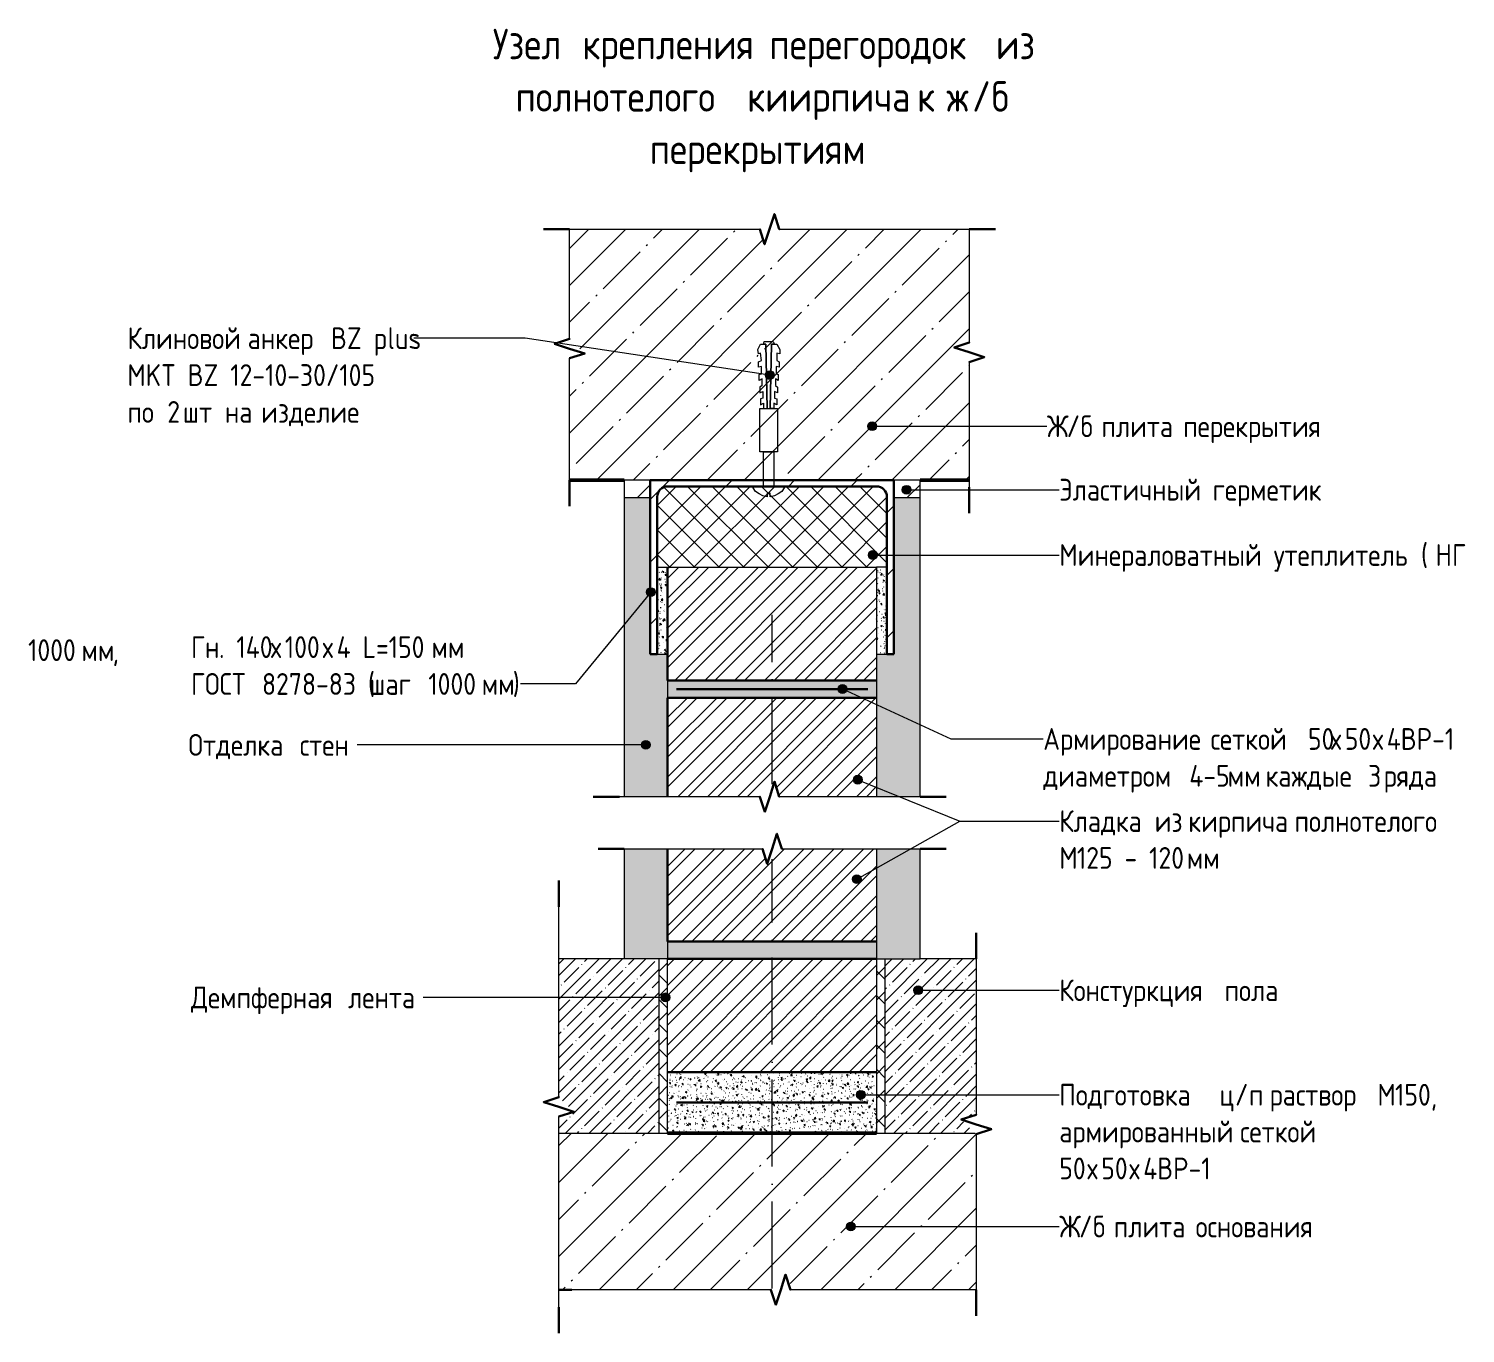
# Model space of a CAD drawing. Header units: millimetres. Extents: x -592259 to 288321, y -552984 to 293768.
# Drawn here: x 262956 to 263781, y 234125 to 234874 of the extents above; entities that cross this region are included whole.
import ezdxf

# ---------------------------------------------------------------- set-up
doc = ezdxf.new("R2010")
doc.units = ezdxf.units.MM
doc.linetypes.add('ADSK_Осевая', pattern=[70, 50, -10, 0, -10])
for name, color, linetype, lineweight in [('2)Фархверки', 40, 'Continuous', 30), ('A-DETL-____-CNTR', 250, 'ADSK_Осевая', 9), ('A-DETL-____-MEDM', 250, 'Continuous', 30), ('A-DETL-____-OTLN', 250, 'Continuous', 5), ('A-DETL-____-THIN', 250, 'Continuous', 9), ('A-DETL-GENF-OTLN', 250, 'Continuous', 5), ('G-____-____-TEXT', 250, 'Continuous', 9)]:
    doc.layers.add(name, color=color, linetype=linetype, lineweight=lineweight)
doc.styles.add('GOST Common_3', font='', dxfattribs={"width": 0.9, "height": 12.5})
doc.styles.add('GOST Common_B', font='', dxfattribs={"width": 0.9, "height": 17.5})
doc.styles.get('GOST Common_3').set_extended_font_data('GOST Common')
doc.styles.get('GOST Common_B').set_extended_font_data('GOST Common', bold=True)
pattern_1 = [(0, (260417.8504, 232026.7585), (4.064, 1.016), [0.16764, -2.88, 0.16764, -2.88, -16.256]), (0, (260417.8504, 232026.7585), (4.064, 1.016), [-6.096, 0.16764, -5.928, 0.16764, -2.88, -7.112]), (0, (260417.8504, 232026.7585), (4.064, 1.016), [-15.24, 0.16764, -1.864, 0.16764, -4.912]), (120, (260419.3744, 232027.2665), (-2.9118818, 3.01152724), [0.16764, -2.88, 0.16764, -2.88, -16.256]), (120, (260419.3744, 232027.2665), (-2.9118818, 3.01152724), [-6.096, 0.16764, -5.928, 0.16764, -2.88, -7.112]), (120, (260419.3744, 232027.2665), (-2.9118818, 3.01152724), [-15.24, 0.16764, -1.864, 0.16764, -4.912]), (240, (260419.8824, 232029.2985), (-1.1521182, -4.02752724), [0.16764, -2.88, 0.16764, -2.88, -16.256]), (240, (260419.8824, 232029.2985), (-1.1521182, -4.02752724), [-6.096, 0.16764, -5.928, 0.16764, -2.88, -7.112]), (240, (260419.8824, 232029.2985), (-1.1521182, -4.02752724), [-15.24, 0.16764, -1.864, 0.16764, -4.912])]
pattern_2 = [(315, (-2238.359, 2905.072), (8.55387, 8.55387), []), (315, (-2238.359, 2899.37), (8.55387, 8.55387), [])]
pattern_3 = [(50, (260417.8504, 232026.7585), (7.287275, -0.637261), [0.762, -8.382]), (355, (260417.8504, 232026.7585), (-1.409327, 7.64191), [0.6096, -6.706]), (100.451, (260418.458, 232026.7054), (5.877948, 7.004428), [0.6476, -7.124]), (46.184, (260417.85, 232028.7905), (10.84306, -1.681252), [1.143, -12.573]), (96.636, (260418.754, 232028.651), (9.495948, 9.896668), [0.9714, -10.685]), (351.184, (260417.85, 232028.79), (9.495953, 9.896555), [0.9144, -10.058]), (21, (260418.8664, 232028.2825), (6.064644, -4.090302), [0.762, -8.382]), (326, (260418.8664, 232028.2825), (2.472247, 7.367021), [0.6096, -6.706]), (71.451, (260419.3714, 232027.9415), (8.536783, 3.276526), [0.6476, -7.124]), (37.5, (260417.8504, 232026.7585), (0.1236133, 3.3821639), [0.16764, -6.457, 0.16764, -6.64, -6.731]), (37.5, (260417.8504, 232026.7585), (0.1236133, 3.3821639), [-13.432, 0.16764, -6.563]), (7.5, (260417.8504, 232026.7585), (2.6728276, 4.0071558), [0.16764, -3.713, 0.16764, -6.304, -2.565]), (7.5, (260417.8504, 232026.7585), (2.6728276, 4.0071558), [-10.353, 0.16764, -2.398]), (327.5, (260415.5844, 232026.7585), (5.4234019, -0.2288281), [0.16764, -2.372, 0.16764, -7.757, -10.516]), (327.5, (260415.5844, 232026.7585), (5.4234019, -0.2288281), [-10.465, 0.16764, -10.348]), (317.5, (260414.5684, 232026.7585), (5.924998, 1.0174316), [0.16764, -3.134, 0.16764, -5.095, -7.468]), (317.5, (260414.5684, 232026.7585), (5.924998, 1.0174316), [-8.565, 0.16764, -7.3])]
pattern_4 = [(45, (260417.85, 232026.76), (-21.2132, 21.2132), [30, -5, 1, -5]), (45, (260417.85, 232047.96), (-21.2132, 21.2132), [])]
pattern_5 = [(45, (260417.85, 232026.759), (-6.735192, 6.735192), []), (45, (260424.585, 232026.759), (-6.735192, 6.735192), [11.906, -2.381, 0.16764, -2.214])]
pattern_6 = [(45, (260417.85, 232026.759), (-7.071068, 7.071068), []), (135, (260417.85, 232026.759), (-7.071068, -7.071068), [])]

# ---------------------------------------------------------------- blocks, each defined once
blk = doc.blocks.new('DET_Кладка_Кирпич_Разрез2 - 120мм_10мм__обычный-25064723-АР2_Узлы крепления стен_2_7')
at = {"layer": 'A-DETL-GENF-OTLN', "lineweight": 9}
h = blk.add_hatch(dxfattribs=at)
h.set_pattern_fill('FP_45', color=256, style=0, pattern_type=2)
h.set_pattern_definition(pattern_2)
h.paths.add_polyline_path([(10, -120), (75, -120), (75, 0), (10, 0)])
h = blk.add_hatch(dxfattribs=at)
h.set_pattern_fill('FP_45', color=256, style=0, pattern_type=2)
h.set_pattern_definition(pattern_2)
h.paths.add_polyline_path([(85, -62.82), (85, -120), (138.2, -120), (138.2, -65.63), (129.54, -57.25), (138.2, -54.5), (138.2, 0), (85, 0), (85, -60)])
h = blk.add_hatch(dxfattribs=at)
h.set_pattern_fill('FP_45', color=256, style=0, pattern_type=2)
h.set_pattern_definition(pattern_2)
h.paths.add_polyline_path([(168.2, -64.15), (168.2, -120), (225, -120), (225, 0), (168.2, 0), (168.2, -53.02), (176.86, -61.4), (176.76, -61.43)])
h = blk.add_hatch(dxfattribs=at)
h.set_pattern_fill('FP_45', color=256, style=0, pattern_type=2)
h.set_pattern_definition(pattern_2)
h.paths.add_polyline_path([(235, -120), (300, -120), (300, 0), (235, 0)])
at = {"layer": 'A-DETL-GENF-OTLN', "lineweight": 30}
for p, q in [((138.2, 0), (85, 0)), ((225, 0), (168.2, 0)), ((250, 0), (235, 0))]:
    blk.add_line(p, q, dxfattribs=at)
blk = doc.blocks.new('ADSK_Обрыв_Линия - По умолчанию-34239670-АР2_Узлы крепления стен_2_7')
at = {"layer": 'A-DETL-GENF-OTLN', "lineweight": 9}
for p, q in [((7.7, 0), (114.5, 0)), ((125.63, 0), (240, 0))]:
    blk.add_line(p, q, dxfattribs=at)
blk = doc.blocks.new('ADSK_Обрыв_Линия - По умолчанию-34239665-АР2_Узлы крепления стен_2_7')
at = {"layer": 'A-DETL-GENF-OTLN', "lineweight": 9}
for p, q in [((0, 0), (109.5, 0)), ((120.63, 0), (230, 0))]:
    blk.add_line(p, q, dxfattribs=at)
blk = doc.blocks.new('ADSK_Обрыв_Линия - По умолчанию-34239632-АР2_Узлы крепления стен_2_7')
at = {"layer": 'A-DETL-GENF-OTLN', "lineweight": 9}
for p, q in [((0, 0), (89.5, 0)), ((100.63, 0), (190, 0))]:
    blk.add_line(p, q, dxfattribs=at)
blk = doc.blocks.new('ADSK_Обрыв_Линия - По умолчанию-34239668-АР2_Узлы крепления стен_2_7')
at = {"layer": 'A-DETL-GENF-OTLN', "lineweight": 9}
for p, q in [((0, 0), (79.5, 0)), ((90.63, 0), (170, 0))]:
    blk.add_line(p, q, dxfattribs=at)
blk = doc.blocks.new('ADSK_Обрыв_Линия - По умолчанию-34239669-АР2_Узлы крепления стен_2_7')
at = {"layer": 'A-DETL-GENF-OTLN', "lineweight": 9}
for p, q in [((0, 0), (80.85, 0)), ((91.98, 0), (172.7, 0))]:
    blk.add_line(p, q, dxfattribs=at)
blk = doc.blocks.new('ADSK_Обрыв_Линия - По умолчанию-34239686-АР2_Узлы крепления стен_2_7')
at = {"layer": 'A-DETL-GENF-OTLN', "lineweight": 9}
for p, q in [((0, 0), (70, 0)), ((81.13, 0), (144.12, 0))]:
    blk.add_line(p, q, dxfattribs=at)
blk = doc.blocks.new('ADSK_Обрыв_Линия - По умолчанию-34239688-АР2_Узлы крепления стен_2_7')
at = {"layer": 'A-DETL-GENF-OTLN', "lineweight": 9}
for p, q in [((6.88, 0), (72, 0)), ((83.13, 0), (155, 0))]:
    blk.add_line(p, q, dxfattribs=at)
blk = doc.blocks.new('ADSK_Обрыв_Линия - По умолчанию-34239690-АР2_Узлы крепления стен_2_7')
at = {"layer": 'A-DETL-GENF-OTLN', "lineweight": 9}
for p, q in [((0, 0), (109.29, 0)), ((120.42, 0), (229.57, 0))]:
    blk.add_line(p, q, dxfattribs=at)

msp = doc.modelspace()

# ---------------------------------------------------------------- hatches: boundary and pattern name
at = {"layer": 'A-DETL-GENF-OTLN', "lineweight": 9}
h = msp.add_hatch(dxfattribs=at)
h.set_pattern_fill('FP_40', color=90, style=0, pattern_type=2)
h.set_pattern_definition(pattern_4)
h.paths.add_polyline_path([(263266.6149, 234615.1178), (263496.1887, 234615.1178), (263496.1887, 234682.9851), (263487.5285, 234691.366), (263496.1887, 234694.116), (263496.1887, 234759.241), (263387.0327, 234759.241), (263378.6518, 234750.5808), (263375.9018, 234759.241), (263266.6149, 234759.241), (263266.6149, 234696.2478), (263275.2752, 234687.8669), (263266.6149, 234685.1169)])
at = {"layer": 'A-DETL-GENF-OTLN'}
h = msp.add_hatch(dxfattribs=at)
h.set_pattern_fill('FP_49', color=130, style=0, pattern_type=2)
h.set_pattern_definition([(45, (261292.245, 232026.151), (-14.14214, 14.14214), []), (135, (261292.245, 232026.151), (-14.14214, -14.14214), [])])
h.paths.add_polyline_path([(263297.9226, 234605.1233), (263312.9226, 234605.1233), (263312.9226, 234615.1178), (263297.9226, 234615.1178)])
at = {"layer": 'A-DETL-GENF-OTLN', "lineweight": 9}
h = msp.add_hatch(dxfattribs=at)
h.set_pattern_fill('FP_51', color=90, style=0, pattern_type=2)
h.set_pattern_definition([(45, (367657.766, 243686.299), (-17.960512, 17.960512), [])])
h.paths.add_polyline_path([(263312.9226, 234515.1178), (263316.9226, 234515.1178), (263316.9226, 234605.5256), (263317.1271, 234607.0785), (263317.7265, 234608.5256), (263318.68, 234609.7683), (263319.9226, 234610.7218), (263321.3697, 234611.3212), (263322.9226, 234611.5256), (263442.9226, 234611.5256), (263444.4755, 234611.3212), (263445.9226, 234610.7218), (263447.1653, 234609.7683), (263448.1188, 234608.5256), (263448.7182, 234607.0785), (263448.9226, 234605.1178), (263448.9226, 234515.1178), (263452.9226, 234515.1178), (263452.9226, 234615.1178), (263312.9226, 234615.1178), (263312.9226, 234519.0803)])
at = {"layer": 'A-DETL-GENF-OTLN'}
h = msp.add_hatch(dxfattribs=at)
h.set_pattern_fill('FP_37', color=130, style=0, pattern_type=2)
h.set_pattern_definition(pattern_6)
h.paths.add_polyline_path([(263316.9226, 234565.1178), (263448.9226, 234565.1178), (263448.9226, 234605.5256), (263448.7182, 234607.0785), (263448.1188, 234608.5256), (263447.1653, 234609.7683), (263445.9226, 234610.7218), (263444.4755, 234611.3212), (263442.9226, 234611.5256), (263322.9226, 234611.5256), (263321.3697, 234611.3212), (263319.9226, 234610.7218), (263318.68, 234609.7683), (263317.7265, 234608.5256), (263317.1271, 234607.0785), (263316.9226, 234605.1233)])
h = msp.add_hatch(dxfattribs=at)
h.set_pattern_fill('FP_50', color=130, style=0, pattern_type=2)
h.set_pattern_definition([(45, (261447.245, 232026.151), (-14.14214, 14.14214), []), (135, (261447.245, 232026.151), (-14.14214, -14.14214), [])])
h.paths.add_polyline_path([(263467.9226, 234605.1233), (263467.9226, 234615.1178), (263452.9226, 234615.1178), (263452.9226, 234605.1233)])
h = msp.add_hatch(dxfattribs=at)
h.set_pattern_fill('FP_39', color=130, style=0, pattern_type=2)
h.set_pattern_definition(pattern_1)
h.paths.add_polyline_path([(263297.9226, 234340.1178), (263322.9226, 234340.1178), (263322.9226, 234403.3217), (263297.9226, 234403.3217), (263297.9226, 234350.1178)])
h.paths.add_polyline_path([(263322.9226, 234433.3217), (263322.9226, 234515.1178), (263312.9226, 234515.1178), (263312.9226, 234605.1233), (263297.9226, 234605.1233), (263297.9226, 234433.3217)])
h = msp.add_hatch(dxfattribs=at)
h.set_pattern_fill('FP_39', color=130, style=0, pattern_type=2)
h.set_pattern_definition(pattern_1)
h.paths.add_polyline_path([(263447.9226, 234340.1178), (263467.9226, 234340.1178), (263467.9226, 234403.3217), (263442.9226, 234403.3217), (263442.9226, 234340.1178)])
h.paths.add_polyline_path([(263467.9226, 234433.3217), (263467.9226, 234605.1178), (263452.9226, 234605.1178), (263452.9226, 234515.1178), (263442.9226, 234515.1178), (263442.9226, 234433.3217)])
h = msp.add_hatch(dxfattribs=at)
h.set_pattern_fill('FP_41', color=130, style=0, pattern_type=2)
h.set_pattern_definition(pattern_3)
h.paths.add_polyline_path([(263316.9226, 234515.1178), (263322.9226, 234515.1178), (263322.9226, 234565.1178), (263316.9226, 234565.1178), (263316.9226, 234519.0803)])
h = msp.add_hatch(dxfattribs=at)
h.set_pattern_fill('FP_41', color=130, style=0, pattern_type=2)
h.set_pattern_definition(pattern_3)
h.paths.add_polyline_path([(263448.9226, 234515.1178), (263448.9226, 234565.1178), (263442.9226, 234565.1178), (263442.9226, 234515.1178)])
h = msp.add_hatch(dxfattribs=at)
h.set_pattern_fill('FP_41', color=130, style=0, pattern_type=2)
h.set_pattern_definition(pattern_3)
h.paths.add_polyline_path([(263442.9226, 234340.1178), (263442.9226, 234350.1178), (263322.9226, 234350.1178), (263322.9226, 234340.1178)])
h.paths.add_polyline_path([(263322.9226, 234490.1178), (263442.9226, 234490.1178), (263442.9226, 234500.1178), (263322.9226, 234500.1178)])
at = {"layer": 'A-DETL-GENF-OTLN', "lineweight": 9}
h = msp.add_hatch(dxfattribs=at)
h.set_pattern_fill('FP_48', color=170, style=0, pattern_type=2)
h.set_pattern_definition(pattern_5)
h.paths.add_polyline_path([(263269.0829, 234240.1178), (263317.9226, 234240.1178), (263317.9226, 234340.1178), (263260.4226, 234340.1178), (263260.4226, 234260.7487), (263269.0829, 234252.3678), (263260.4226, 234249.6178), (263260.4226, 234240.1178)])
at = {"layer": 'A-DETL-GENF-OTLN'}
h = msp.add_hatch(dxfattribs=at)
h.set_pattern_fill('FP_37', color=130, style=0, pattern_type=2)
h.set_pattern_definition(pattern_6)
h.paths.add_polyline_path([(263322.9226, 234240.1178), (263322.9226, 234340.1178), (263317.9226, 234340.1178), (263317.9226, 234240.1178)])
h = msp.add_hatch(dxfattribs=at)
h.set_pattern_fill('FP_37', color=130, style=0, pattern_type=2)
h.set_pattern_definition(pattern_6)
h.paths.add_polyline_path([(263447.9226, 234240.1178), (263447.9226, 234340.1178), (263442.9226, 234340.1178), (263442.9226, 234240.1178)])
at = {"layer": 'A-DETL-GENF-OTLN', "lineweight": 9}
h = msp.add_hatch(dxfattribs=at)
h.set_pattern_fill('FP_48', color=170, style=0, pattern_type=2)
h.set_pattern_definition(pattern_5)
h.paths.add_polyline_path([(263491.5652, 234240.1178), (263499.5736, 234240.1178), (263491.5652, 234247.8678), (263500.2255, 234250.6178), (263500.2255, 234340.1178), (263447.9226, 234340.1178), (263447.9226, 234240.1178)])
at = {"layer": 'A-DETL-GENF-OTLN'}
h = msp.add_hatch(dxfattribs=at)
h.set_pattern_fill('FP_41', color=130, style=0, pattern_type=2)
h.set_pattern_definition(pattern_3)
h.paths.add_polyline_path([(263322.9226, 234240.1178), (263442.9226, 234240.1178), (263442.9226, 234275.1178), (263322.9226, 234275.1178)])
at = {"layer": 'A-DETL-GENF-OTLN', "lineweight": 9}
h = msp.add_hatch(dxfattribs=at)
h.set_pattern_fill('FP_40', color=90, style=0, pattern_type=2)
h.set_pattern_definition(pattern_4)
h.paths.add_polyline_path([(263297.9226, 234150.1178), (263382.2918, 234150.1178), (263390.6726, 234158.7781), (263393.4226, 234150.1178), (263500.2255, 234150.1178), (263500.2255, 234239.487), (263499.5736, 234240.1178), (263260.4226, 234240.1178), (263260.4226, 234150.1178)])
at = {"layer": 'G-____-____-TEXT'}
h = msp.add_hatch(color=110, dxfattribs=at)
edge = h.paths.add_edge_path()
edge.add_arc((263381.599, 234675.4949), 2.5, 0, 360)
h = msp.add_hatch(color=110, dxfattribs=at)
edge = h.paths.add_edge_path()
edge.add_arc((263440.36, 234646.0831), 2.5, 0, 360)
h = msp.add_hatch(color=110, dxfattribs=at)
edge = h.paths.add_edge_path()
edge.add_arc((263460.2277, 234609.6366), 2.5, 0, 360)
h = msp.add_hatch(color=110, dxfattribs=at)
edge = h.paths.add_edge_path()
edge.add_arc((263440.7857, 234572.1366), 2.5, 0, 360)
h = msp.add_hatch(color=110, dxfattribs=at)
edge = h.paths.add_edge_path()
edge.add_arc((263313.2814, 234550.8452), 2.5, 0, 360)
h = msp.add_hatch(color=110, dxfattribs=at)
edge = h.paths.add_edge_path()
edge.add_arc((263423.3843, 234495.1738), 2.5, 0, 360)
h = msp.add_hatch(color=110, dxfattribs=at)
edge = h.paths.add_edge_path()
edge.add_arc((263310.4168, 234463.0612), 2.5, 0, 360)
h = msp.add_hatch(color=110, dxfattribs=at)
edge = h.paths.add_edge_path()
edge.add_arc((263432.1321, 234443.089), 2.5, 0, 360)
h = msp.add_hatch(color=110, dxfattribs=at)
edge = h.paths.add_edge_path()
edge.add_arc((263431.6559, 234385.9556), 2.5, 0, 360)
h = msp.add_hatch(color=110, dxfattribs=at)
edge = h.paths.add_edge_path()
edge.add_arc((263466.8675, 234322.1283), 2.5, 0, 360)
h = msp.add_hatch(color=110, dxfattribs=at)
edge = h.paths.add_edge_path()
edge.add_arc((263321.7099, 234318.0608), 2.5, 0, 360)
h = msp.add_hatch(color=110, dxfattribs=at)
edge = h.paths.add_edge_path()
edge.add_arc((263433.8916, 234262.1283), 2.5, 0, 360)
h = msp.add_hatch(color=110, dxfattribs=at)
edge = h.paths.add_edge_path()
edge.add_arc((263428.1238, 234186.4157), 2.5, 0, 360)

# ---------------------------------------------------------------- linework, layer by layer
at = {"layer": '2)Фархверки'}
for p, q in [((263266.6149, 234759.241), (263251.6149, 234759.241)), ((263496.1887, 234759.241), (263511.1887, 234759.241)), ((263266.6149, 234615.1178), (263266.6149, 234600.1178)), ((263496.1887, 234611.116), (263496.1887, 234596.116)), ((263295.2255, 234433.3217), (263280.2255, 234433.3217)), ((263467.9226, 234433.3217), (263482.9226, 234433.3217)), ((263297.9226, 234403.3217), (263282.9226, 234403.3217)), ((263467.9226, 234403.3217), (263482.9226, 234403.3217)), ((263260.4226, 234370.1178), (263260.4226, 234385.1178)), ((263500.2255, 234340.1178), (263500.2255, 234355.1178)), ((263267.9226, 234150.1178), (263260.4226, 234150.1178)), ((263500.2255, 234150.1178), (263500.2255, 234135.1178)), ((263260.4226, 234140.1178), (263260.4226, 234125.1178))]:
    msp.add_line(p, q, dxfattribs=at)
for points in [[(263378.6518, 234750.5808), (263375.9018, 234759.241), (263378.6518, 234750.5808), (263381.4018, 234759.241), (263384.2173, 234767.906), (263387.0327, 234759.241), (263384.2173, 234767.906), (263381.4018, 234759.241)], [(263275.2752, 234687.8669), (263266.6149, 234685.1169), (263275.2752, 234687.8669), (263266.6149, 234690.6169), (263257.9499, 234693.4324), (263266.6149, 234696.2478), (263257.9499, 234693.4324), (263266.6149, 234690.6169)], [(263487.5285, 234691.366), (263496.1887, 234694.116), (263487.5285, 234691.366), (263496.1887, 234688.616), (263504.8537, 234685.8006), (263496.1887, 234682.9851), (263504.8537, 234685.8006), (263496.1887, 234688.616)], [(263384.3241, 234441.982), (263387.0741, 234433.3217), (263384.3241, 234441.982), (263381.5741, 234433.3217), (263378.7586, 234424.6567), (263375.9432, 234433.3217), (263378.7586, 234424.6567), (263381.5741, 234433.3217)], [(263380.1726, 234394.6615), (263377.4226, 234403.3217), (263380.1726, 234394.6615), (263382.9226, 234403.3217), (263385.7381, 234411.9867), (263388.5535, 234403.3217), (263385.7381, 234411.9867), (263382.9226, 234403.3217)], [(263269.0829, 234252.3678), (263260.4226, 234249.6178), (263269.0829, 234252.3678), (263260.4226, 234255.1178), (263251.7576, 234257.9333), (263260.4226, 234260.7487), (263251.7576, 234257.9333), (263260.4226, 234255.1178)], [(263491.5652, 234247.8678), (263500.2255, 234250.6178), (263491.5652, 234247.8678), (263500.2255, 234245.1178), (263508.8905, 234242.3024), (263500.2255, 234239.487), (263508.8905, 234242.3024), (263500.2255, 234245.1178)], [(263390.6726, 234158.7781), (263393.4226, 234150.1178), (263390.6726, 234158.7781), (263387.9226, 234150.1178), (263385.1072, 234141.4528), (263382.2918, 234150.1178), (263385.1072, 234141.4528), (263387.9226, 234150.1178)]]:
    msp.add_lwpolyline(points, dxfattribs=at)
at = {"layer": 'A-DETL-____-CNTR'}
for p, q in [((263382.9226, 234440.5338), (263382.9226, 234537.7478)), ((263382.9226, 234150.7697), (263382.9226, 234397.5031))]:
    msp.add_line(p, q, dxfattribs=at)
at = {"layer": 'A-DETL-____-MEDM'}
for p, q in [((263452.9226, 234615.1178), (263312.9226, 234615.1178)), ((263312.9226, 234615.1178), (263312.9226, 234515.1178)), ((263322.9226, 234611.5256), (263442.9226, 234611.5256)), ((263452.9226, 234515.1178), (263452.9226, 234615.1178)), ((263316.9226, 234515.1178), (263316.9226, 234605.5256)), ((263448.9226, 234605.5256), (263448.9226, 234515.1178)), ((263312.9226, 234515.1178), (263316.9226, 234515.1178)), ((263448.9226, 234515.1178), (263452.9226, 234515.1178))]:
    msp.add_line(p, q, dxfattribs=at)
for centre, start, end in [((263322.9226, 234605.5256), 90, 180), ((263442.9226, 234605.5256), 360, 90)]:
    msp.add_arc(centre, 6, start, end, dxfattribs=at)
at = {"layer": 'A-DETL-____-OTLN', "lineweight": 9}
for p, q in [((263374.6465, 234690.2058), (263376.3386, 234693.1669)), ((263376.3386, 234693.1669), (263379.2996, 234693.1669)), ((263378.0306, 234693.1669), (263378.4536, 234694.859)), ((263379.2996, 234693.1669), (263378.0306, 234693.1669)), ((263378.4536, 234694.859), (263380.9917, 234694.859)), ((263380.1457, 234656.3649), (263379.2996, 234693.1669)), ((263379.2996, 234693.1669), (263380.1457, 234656.3649)), ((263380.9917, 234694.859), (263383.5298, 234694.859)), ((263382.6837, 234693.1669), (263381.8377, 234656.3649)), ((263381.8377, 234656.3649), (263382.6837, 234693.1669)), ((263384.3758, 234693.1669), (263382.6837, 234693.1669)), ((263382.6837, 234693.1669), (263385.6448, 234693.1669)), ((263383.5298, 234694.859), (263384.3758, 234693.1669)), ((263385.6448, 234693.1669), (263387.3369, 234690.2058)), ((263375.0695, 234687.6678), (263374.6465, 234690.2058)), ((263376.3386, 234688.0908), (263375.0695, 234687.6678)), ((263375.0695, 234683.0146), (263376.7616, 234683.8606)), ((263376.7616, 234683.8606), (263376.3386, 234688.0908)), ((263387.3369, 234687.6678), (263385.6448, 234688.0908)), ((263385.6448, 234688.0908), (263385.6448, 234683.8606)), ((263385.6448, 234683.8606), (263386.9139, 234683.0146)), ((263387.3369, 234690.2058), (263387.3369, 234687.6678)), ((263375.0695, 234680.0535), (263375.0695, 234683.0146)), ((263376.7616, 234680.4766), (263375.0695, 234680.0535)), ((263375.4925, 234675.8234), (263376.7616, 234676.2464)), ((263375.4925, 234672.4393), (263375.4925, 234675.8234)), ((263376.7616, 234676.2464), (263376.7616, 234680.4766)), ((263386.9139, 234680.0535), (263385.2218, 234680.4766)), ((263385.2218, 234680.4766), (263385.2218, 234676.2464)), ((263385.2218, 234676.2464), (263386.4908, 234675.8234)), ((263386.4908, 234675.8234), (263386.4908, 234672.4393)), ((263386.9139, 234683.0146), (263386.9139, 234680.0535)), ((263377.1846, 234673.2854), (263375.4925, 234672.4393)), ((263377.1846, 234669.4782), (263375.9156, 234668.6322)), ((263375.9156, 234668.6322), (263375.9156, 234665.2481)), ((263377.1846, 234669.4782), (263377.1846, 234673.2854)), ((263386.4908, 234672.4393), (263384.7988, 234673.2854)), ((263384.7988, 234673.2854), (263384.7988, 234669.4782)), ((263384.7988, 234669.4782), (263386.0678, 234668.6322)), ((263386.0678, 234668.6322), (263386.0678, 234665.2481)), ((263375.9156, 234665.2481), (263377.6076, 234666.0941)), ((263377.6076, 234662.287), (263376.3386, 234661.864)), ((263376.3386, 234661.864), (263376.3386, 234658.4799)), ((263376.3386, 234658.4799), (263378.0306, 234659.326)), ((263377.6076, 234666.0941), (263377.6076, 234662.287)), ((263378.0306, 234659.326), (263378.0306, 234656.3649)), ((263385.6448, 234658.4799), (263383.9528, 234659.326)), ((263383.9528, 234659.326), (263383.9528, 234656.3649)), ((263386.0678, 234665.2481), (263384.3758, 234666.0941)), ((263384.3758, 234666.0941), (263384.3758, 234662.287)), ((263384.3758, 234662.287), (263385.6448, 234661.864)), ((263385.6448, 234661.864), (263385.6448, 234658.4799)), ((263375.9156, 234631.4072), (263375.9156, 234656.3649)), ((263375.9156, 234656.3649), (263386.0678, 234656.3649)), ((263378.0306, 234656.3649), (263380.1457, 234656.3649)), ((263383.9528, 234656.3649), (263381.8377, 234656.3649)), ((263386.0678, 234656.3649), (263386.0678, 234631.4072)), ((263380.9917, 234631.4072), (263375.9156, 234631.4072)), ((263378.0306, 234611.5256), (263378.0306, 234631.4072)), ((263378.0306, 234631.4072), (263383.9528, 234631.4072)), ((263386.0678, 234631.4072), (263380.9917, 234631.4072)), ((263383.9528, 234631.4072), (263383.9528, 234611.5256)), ((263372.1084, 234611.5256), (263378.0306, 234611.5256)), ((263372.1084, 234610.6796), (263372.1084, 234611.5256)), ((263373.3775, 234608.5645), (263372.1084, 234610.6796)), ((263383.9528, 234611.5256), (263389.8749, 234611.5256)), ((263389.8749, 234610.6796), (263388.6059, 234608.5645)), ((263389.8749, 234611.5256), (263389.8749, 234610.6796)), ((263297.9226, 234605.1233), (263297.9226, 234433.3217)), ((263375.4925, 234607.2955), (263373.3775, 234608.5645)), ((263377.6076, 234606.0265), (263375.4925, 234607.2955)), ((263380.1457, 234605.6035), (263377.6076, 234606.0265)), ((263381.8377, 234607.7185), (263380.1457, 234607.7185)), ((263380.1457, 234607.7185), (263380.1457, 234605.6035)), ((263381.8377, 234605.6035), (263381.8377, 234607.7185)), ((263384.3758, 234606.0265), (263381.8377, 234605.6035)), ((263386.4908, 234607.2955), (263384.3758, 234606.0265)), ((263388.6059, 234608.5645), (263386.4908, 234607.2955)), ((263467.9226, 234433.3217), (263467.9226, 234605.1178)), ((263316.9226, 234565.1178), (263442.9226, 234565.1178)), ((263448.9226, 234565.1178), (263442.9226, 234565.1178)), ((263316.9226, 234515.1178), (263322.9226, 234515.1178)), ((263442.9226, 234515.1178), (263442.9226, 234433.3217)), ((263442.9226, 234515.1178), (263448.9226, 234515.1178)), ((263322.9226, 234500.1178), (263322.9226, 234490.1178)), ((263297.9226, 234403.3217), (263297.9226, 234340.1178)), ((263442.9226, 234403.3217), (263442.9226, 234340.1178)), ((263467.9226, 234340.1178), (263467.9226, 234403.3217)), ((263322.9226, 234350.1178), (263322.9226, 234340.1178)), ((263442.9226, 234340.1178), (263467.9226, 234340.1178))]:
    msp.add_line(p, q, dxfattribs=at)
at = {"layer": 'A-DETL-____-OTLN', "lineweight": 50}
for p, q in [((263266.6149, 234615.1178), (263297.9226, 234615.1178)), ((263467.9226, 234615.1178), (263496.1887, 234615.1178)), ((263442.9226, 234240.1178), (263322.9226, 234240.1178))]:
    msp.add_line(p, q, dxfattribs=at)
at = {"layer": 'A-DETL-____-OTLN', "lineweight": 30}
for p, q in [((263322.9226, 234515.1178), (263322.9226, 234565.1178)), ((263442.9226, 234500.1178), (263322.9226, 234500.1178)), ((263327.9226, 234495.1178), (263437.9226, 234495.1178)), ((263322.9226, 234490.1178), (263442.9226, 234490.1178)), ((263442.9226, 234350.1178), (263322.9226, 234350.1178)), ((263322.9226, 234340.1178), (263442.9226, 234340.1178)), ((263442.9226, 234275.1178), (263322.9226, 234275.1178)), ((263327.9226, 234257.6178), (263437.9226, 234257.6178))]:
    msp.add_line(p, q, dxfattribs=at)
at = {"layer": 'A-DETL-____-OTLN', "lineweight": 20}
for p, q in [((263442.9226, 234565.1178), (263442.9226, 234515.1178)), ((263317.9226, 234340.1178), (263260.4226, 234340.1178)), ((263322.9226, 234340.1178), (263317.9226, 234340.1178)), ((263317.9226, 234340.1178), (263317.9226, 234240.1178)), ((263322.9226, 234240.1178), (263322.9226, 234340.1178)), ((263442.9226, 234340.1178), (263442.9226, 234240.1178)), ((263447.9226, 234240.1178), (263447.9226, 234340.1178)), ((263500.2255, 234340.1178), (263467.9226, 234340.1178)), ((263260.4226, 234240.1178), (263317.9226, 234240.1178)), ((263317.9226, 234240.1178), (263322.9226, 234240.1178)), ((263442.9226, 234240.1178), (263447.9226, 234240.1178)), ((263447.9226, 234240.1178), (263499.5736, 234240.1178))]:
    msp.add_line(p, q, dxfattribs=at)
at = {"layer": 'A-DETL-____-THIN'}
for p, q in [((263312.9226, 234615.1178), (263297.9226, 234615.1178)), ((263297.9226, 234615.1178), (263297.9226, 234605.1233)), ((263467.9226, 234615.1178), (263452.9226, 234615.1178)), ((263467.9226, 234605.1233), (263467.9226, 234615.1178)), ((263297.9226, 234605.1233), (263312.9226, 234605.1233)), ((263452.9226, 234605.1233), (263467.9226, 234605.1233))]:
    msp.add_line(p, q, dxfattribs=at)
at = {"layer": 'G-____-____-TEXT', "color": 110}
for p, q in [((263241.0037, 234696.6449), (263177.2023, 234696.6449)), ((263381.599, 234675.4949), (263241.0037, 234696.6449)), ((263440.36, 234646.0831), (263540.8326, 234646.0831)), ((263460.2277, 234609.6366), (263547.9109, 234609.6366)), ((263440.7857, 234572.1366), (263547.9109, 234572.1366)), ((263313.2814, 234550.8452), (263269.9122, 234498.0608)), ((263246.1228, 234498.0608), (263238.4382, 234498.0608)), ((263269.9122, 234498.0608), (263246.1228, 234498.0608)), ((263423.3843, 234495.1738), (263485.5146, 234466.4712)), ((263209.1787, 234463.0612), (263144.6445, 234463.0612)), ((263310.4168, 234463.0612), (263209.1787, 234463.0612)), ((263485.5146, 234466.4712), (263538.6932, 234466.4712)), ((263432.1321, 234443.089), (263490.8057, 234419.3067)), ((263431.6559, 234385.9556), (263490.8057, 234419.3067)), ((263490.8057, 234419.3067), (263547.9109, 234419.3067)), ((263490.8057, 234419.3067), (263547.9109, 234419.3067)), ((263466.8675, 234322.1283), (263547.9109, 234322.1283)), ((263234.6683, 234318.0275), (263182.4788, 234318.0275)), ((263321.7099, 234318.0608), (263234.6683, 234318.0275)), ((263433.8916, 234262.1283), (263547.9109, 234262.1283)), ((263428.1238, 234186.4157), (263547.9109, 234186.4157))]:
    msp.add_line(p, q, dxfattribs=at)
for centre in [(263381.599, 234675.4949), (263440.36, 234646.0831), (263460.2277, 234609.6366), (263440.7857, 234572.1366), (263313.2814, 234550.8452), (263423.3843, 234495.1738), (263310.4168, 234463.0612), (263432.1321, 234443.089), (263431.6559, 234385.9556), (263466.8675, 234322.1283), (263321.7099, 234318.0608), (263433.8916, 234262.1283), (263428.1238, 234186.4157)]:
    msp.add_circle(centre, 2.5, dxfattribs=at)

# ---------------------------------------------------------------- block references
at = {"layer": 'A-DETL-GENF-OTLN', "lineweight": 9}
for name, p, rotation in [('ADSK_Обрыв_Линия - По умолчанию-34239686-АР2_Узлы крепления стен_2_7', (263266.6149, 234615.1178), 89.9999999999999), ('ADSK_Обрыв_Линия - По умолчанию-34239688-АР2_Узлы крепления стен_2_7', (263496.1887, 234766.116), 269.9999999999999), ('DET_Кладка_Кирпич_Разрез2 - 120мм_10мм__обычный-25064723-АР2_Узлы крепления стен_2_7', (263322.9226, 234265.1178), 90), ('ADSK_Обрыв_Линия - По умолчанию-34239669-АР2_Узлы крепления стен_2_7', (263467.9226, 234433.3217), 180), ('ADSK_Обрыв_Линия - По умолчанию-34239665-АР2_Узлы крепления стен_2_7', (263260.4226, 234140.1178), 89.99999999999984), ('ADSK_Обрыв_Линия - По умолчанию-34239632-АР2_Узлы крепления стен_2_7', (263500.2255, 234340.1178), 269.9999999999998), ('ADSK_Обрыв_Линия - По умолчанию-34239670-АР2_Узлы крепления стен_2_7', (263507.9226, 234150.1178), 180)]:
    msp.add_blockref(name, p, dxfattribs=dict(at, rotation=rotation))
for name, p in [('ADSK_Обрыв_Линия - По умолчанию-34239690-АР2_Узлы крепления стен_2_7', (263266.6149, 234759.241)), ('ADSK_Обрыв_Линия - По умолчанию-34239668-АР2_Узлы крепления стен_2_7', (263297.9226, 234403.3217))]:
    msp.add_blockref(name, p, dxfattribs=at)

# ---------------------------------------------------------------- texts
at = {"layer": 'G-____-____-TEXT', "color": 7, "attachment_point": 1}
for s, insert, char_height, width, style in [('Узел', (263222.4582, 234874.3677), 17.5, 55.556944, 'GOST Common_B'), ('крепления', (263273.9527, 234874.3677), 17.5, 123.379706, 'GOST Common_B'), ('перегородок', (263381.4066, 234874.3677), 17.5, 150.797419, 'GOST Common_B'), ('из', (263511.4824, 234874.3677), 17.5, 26.335434, 'GOST Common_B'), ('\\fGOST Common|b1|i0|c204|p34|;\\W.9;/', (263497.7902, 234844.2713), 17.5, 13.708856, 'GOST Common_B'), ('\\fGOST Common|b1|i0|c204|p34|;\\W.9;б', (263509.1012, 234844.2713), 17.5, 13.708856, 'GOST Common_B'), ('полнотелого', (263235.5551, 234844.2713), 17.5, 154.405012, 'GOST Common_B'), ('киирпича', (263368.6074, 234844.2713), 17.5, 111.474647, 'GOST Common_B'), ('\\fGOST Common|b1|i0|c204|p34|;\\W.9;к', (263466.2387, 234844.2713), 17.5, 13.708856, 'GOST Common_B'), ('\\fGOST Common|b1|i0|c204|p34|;\\W.9;ж', (263483.2051, 234844.2713), 17.5, 17.677209, 'GOST Common_B'), ('перекрытиям', (263312.648, 234814.175), 17.5, 158.012606, 'GOST Common_B'), ('Клиновой', (263012.5984, 234702.8949), 12.5, 79.006303, 'GOST Common_3'), (' BZ plus', (263122.7312, 234702.8949), 12.5, 66.018966, 'GOST Common_3'), ('анкер', (263081.6547, 234702.8949), 12.5, 49.784794, 'GOST Common_3'), ('MKT BZ 12-10-30/105', (263012.5984, 234681.7282), 12.5, 173.525259, 'GOST Common_3'), (' 2 ', (263028.6719, 234660.5615), 12.5, 19.120247, 'GOST Common_3'), ('по', (263012.5984, 234660.5615), 12.5, 19.481006, 'GOST Common_3'), ('шт', (263044.4476, 234660.5615), 12.5, 24.531637, 'GOST Common_3'), ('на', (263068.5578, 234660.5615), 12.5, 20.563284, 'GOST Common_3'), ('изделие', (263089.3937, 234660.5615), 12.5, 67.462003, 'GOST Common_3'), ('\\fGOST Common|b0|i0|c204|p34|;\\W.9;Ж', (263540.8326, 234652.3331), 12.5, 13.708856, 'GOST Common_3'), ('\\fGOST Common|b0|i0|c204|p34|;\\W.9;/', (263552.1435, 234652.3331), 12.5, 9.740503, 'GOST Common_3'), ('\\fGOST Common|b0|i0|c204|p34|;\\W.9;б', (263560.1803, 234652.3331), 12.5, 9.740503, 'GOST Common_3'), ('плита', (263572.0865, 234652.3331), 12.5, 52.310109, 'GOST Common_3'), ('перекрытия', (263619.1162, 234652.3331), 12.5, 101.012625, 'GOST Common_3'), ('Эластичный', (263547.9109, 234615.8866), 12.5, 102.094903, 'GOST Common_3'), ('герметик', (263636.0172, 234615.8866), 12.5, 81.531619, 'GOST Common_3'), ('Минераловатный', (263547.9109, 234578.3866), 12.5, 144.664509, 'GOST Common_3'), (' (', (263755.675, 234578.3866), 12.5, 10.101263, 'GOST Common_3'), ('НГ', (263764.0094, 234578.3866), 12.5, 20.563284, 'GOST Common_3'), ('утеплитель', (263671.1406, 234578.3866), 12.5, 102.455663, 'GOST Common_3'), (' 1000 ', (262948.6766, 234523.7215), 12.5, 45.455681, 'GOST Common_3'), ('мм', (262986.1813, 234523.7215), 12.5, 21.645563, 'GOST Common_3'), ('Гн', (263049.1288, 234525.4775), 12.5, 19.481006, 'GOST Common_3'), ('. 140', (263065.2023, 234525.4775), 12.5, 36.075937, 'GOST Common_3'), ('\\fGOST Common|b0|i0|c204|p34|;\\W.9;х', (263094.9679, 234525.4775), 12.5, 9.740503, 'GOST Common_3'), ('100', (263103.0046, 234525.4775), 12.5, 26.335434, 'GOST Common_3'), ('\\fGOST Common|b0|i0|c204|p34|;\\W.9;х', (263124.7335, 234525.4775), 12.5, 9.740503, 'GOST Common_3'), ('4 L=150 ', (263132.7702, 234525.4775), 12.5, 66.018966, 'GOST Common_3'), ('мм', (263187.2413, 234525.4775), 12.5, 21.645562, 'GOST Common_3'), ('\\fGOST Common|b0|i0|c204|p34|;\\W.9;,', (263004.0407, 234523.7215), 12.5, 4.689872, 'GOST Common_3'), ('ГОСТ', (263049.1288, 234504.3108), 12.5, 41.126569, 'GOST Common_3'), (' 8278-83 (', (263083.0617, 234504.3108), 12.5, 82.974656, 'GOST Common_3'), (' 1000 ', (263178.6093, 234504.3108), 12.5, 45.455681, 'GOST Common_3'), ('\\fGOST Common|b0|i0|c204|p34|;\\W.9;)', (263233.9734, 234504.3108), 12.5, 5.411391, 'GOST Common_3'), ('шаг', (263151.5226, 234504.3108), 12.5, 32.829103, 'GOST Common_3'), ('мм', (263216.114, 234504.3108), 12.5, 21.645562, 'GOST Common_3'), ('Отделка', (263047.6086, 234469.3112), 12.5, 72.873394, 'GOST Common_3'), ('Армирование', (263538.6932, 234472.7212), 12.5, 111.835406, 'GOST Common_3'), ('сеткой', (263634.8361, 234472.7212), 12.5, 59.525297, 'GOST Common_3'), (' 50', (263683.9494, 234472.7212), 12.5, 24.170878, 'GOST Common_3'), ('50', (263711.9291, 234472.7212), 12.5, 19.481006, 'GOST Common_3'), ('4BP-1 ', (263736.0393, 234472.7212), 12.5, 54.113906, 'GOST Common_3'), ('стен', (263111.6047, 234469.3112), 12.5, 40.044291, 'GOST Common_3'), ('\\fGOST Common|b0|i0|c204|p34|;\\W.9;х', (263703.8924, 234472.7212), 12.5, 9.740503, 'GOST Common_3'), ('\\fGOST Common|b0|i0|c204|p34|;\\W.9;х', (263728.0025, 234472.7212), 12.5, 9.740503, 'GOST Common_3'), ('диаметром', (263538.6932, 234451.5546), 12.5, 93.436678, 'GOST Common_3'), (' 4-5', (263615.7861, 234451.5546), 12.5, 34.993659, 'GOST Common_3'), ('мм', (263644.6588, 234451.5546), 12.5, 21.645562, 'GOST Common_3'), ('каждые', (263666.3877, 234451.5546), 12.5, 63.132891, 'GOST Common_3'), (' 3 ', (263718.4775, 234451.5546), 12.5, 19.120247, 'GOST Common_3'), ('ряда', (263734.2533, 234451.5546), 12.5, 40.044291, 'GOST Common_3'), ('Кладка', (263547.9109, 234425.5567), 12.5, 61.689853, 'GOST Common_3'), ('из', (263602.6797, 234425.5567), 12.5, 18.759487, 'GOST Common_3'), ('кирпича', (263622.0273, 234425.5567), 12.5, 69.2658, 'GOST Common_3'), ('полнотелого', (263683.0469, 234425.5567), 12.5, 109.67085, 'GOST Common_3'), ('\\fGOST Common|b0|i0|c204|p34|;\\W.9;М', (263547.9109, 234404.39), 12.5, 12.265819, 'GOST Common_3'), ('125 - 120 ', (263558.0313, 234404.39), 12.5, 76.480987, 'GOST Common_3'), ('мм', (263621.1344, 234404.39), 12.5, 21.645563, 'GOST Common_3'), ('Демпферная', (263049.1288, 234324.2775), 12.5, 104.620219, 'GOST Common_3'), ('Констуркция', (263547.9109, 234328.3783), 12.5, 110.392369, 'GOST Common_3'), ('пола', (263642.8633, 234328.3783), 12.5, 40.044291, 'GOST Common_3'), ('лента', (263139.3187, 234324.2775), 12.5, 52.310109, 'GOST Common_3'), ('Подготовка', (263547.9109, 234268.3783), 12.5, 102.094903, 'GOST Common_3'), ('\\fGOST Common|b0|i0|c204|p34|;\\W.9;ц', (263639.8867, 234268.3783), 12.5, 10.822781, 'GOST Common_3'), ('\\fGOST Common|b0|i0|c204|p34|;\\W.9;/', (263648.8164, 234268.3783), 12.5, 9.740503, 'GOST Common_3'), ('\\fGOST Common|b0|i0|c204|p34|;\\W.9;п', (263656.8531, 234268.3783), 12.5, 9.740503, 'GOST Common_3'), ('раствор', (263668.7594, 234268.3783), 12.5, 70.348078, 'GOST Common_3'), ('\\fGOST Common|b0|i0|c204|p34|;\\W.9;М', (263730.6719, 234268.3783), 12.5, 12.265819, 'GOST Common_3'), ('150, ', (263740.7922, 234268.3783), 12.5, 35.715178, 'GOST Common_3'), ('армированный', (263547.9109, 234247.2117), 12.5, 121.21515, 'GOST Common_3'), ('сеткой', (263651.793, 234247.2117), 12.5, 59.525297, 'GOST Common_3'), ('50', (263547.9109, 234226.045), 12.5, 19.481006, 'GOST Common_3'), ('\\fGOST Common|b0|i0|c204|p34|;\\W.9;х', (263563.9844, 234226.045), 12.5, 9.740503, 'GOST Common_3'), ('50', (263572.0211, 234226.045), 12.5, 19.481006, 'GOST Common_3'), ('\\fGOST Common|b0|i0|c204|p34|;\\W.9;х', (263588.0945, 234226.045), 12.5, 9.740503, 'GOST Common_3'), ('4BP-1 ', (263596.1313, 234226.045), 12.5, 54.113906, 'GOST Common_3'), ('\\fGOST Common|b0|i0|c204|p34|;\\W.9;Ж', (263547.9109, 234192.6657), 12.5, 13.708856, 'GOST Common_3'), ('\\fGOST Common|b0|i0|c204|p34|;\\W.9;/', (263559.2219, 234192.6657), 12.5, 9.740503, 'GOST Common_3'), ('\\fGOST Common|b0|i0|c204|p34|;\\W.9;б', (263567.2586, 234192.6657), 12.5, 9.740503, 'GOST Common_3'), ('плита', (263579.1648, 234192.6657), 12.5, 52.310109, 'GOST Common_3'), ('основания', (263626.1945, 234192.6657), 12.5, 87.303769, 'GOST Common_3')]:
    msp.add_mtext(s, dxfattribs=dict(at, insert=insert, char_height=char_height, width=width, style=style))

doc.saveas('drawing.dxf')
